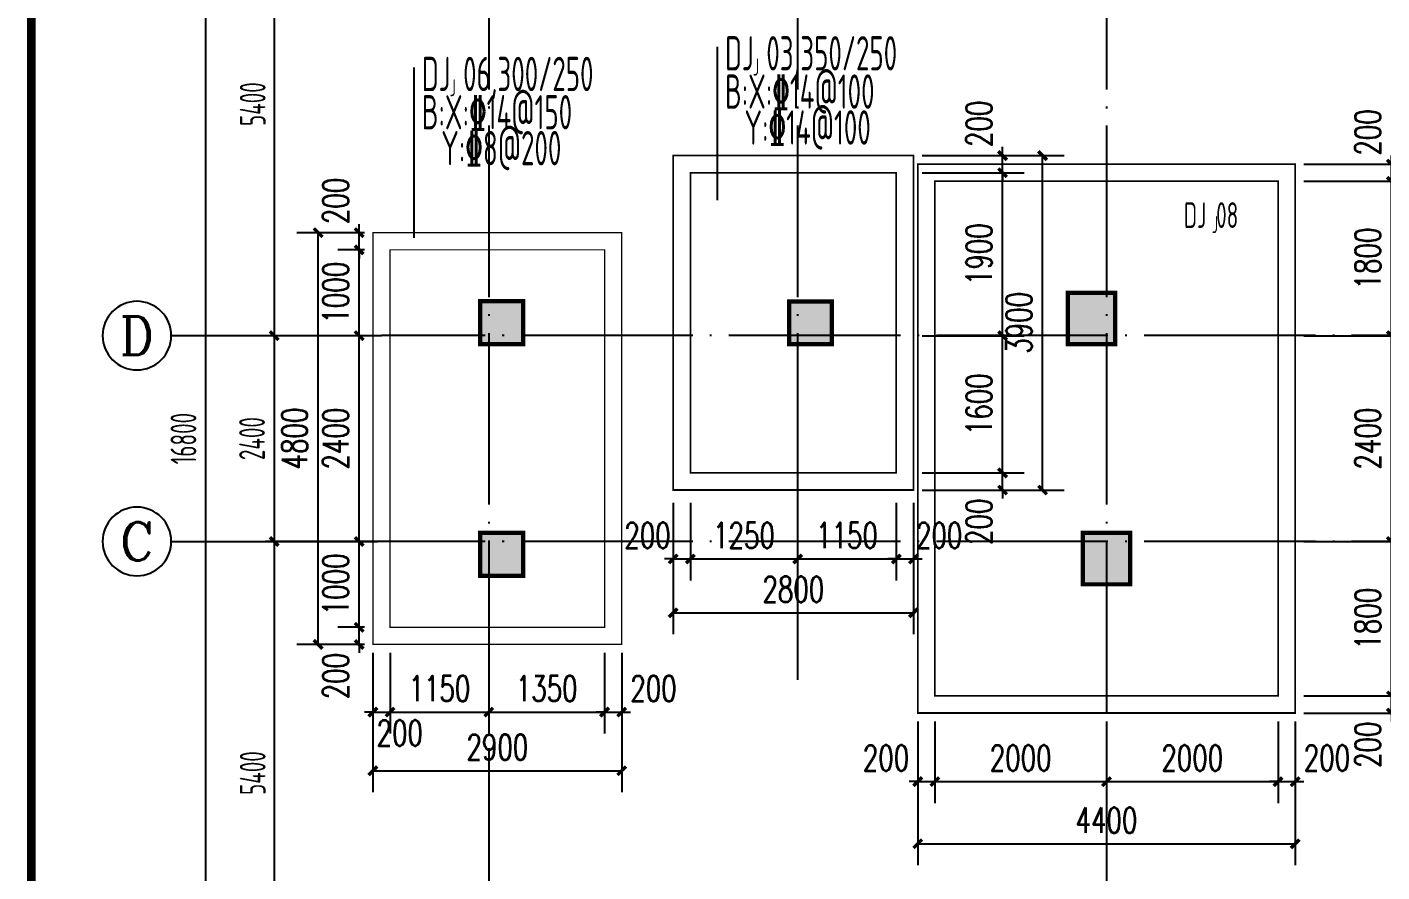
# Model space of a CAD drawing. Extents: x 127019 to 780419, y 327305 to 369305.
# Drawn here: x 187369 to 203162, y 345308 to 355159 of the extents above; entities that cross this region are included whole.
import ezdxf
from ezdxf.enums import TextEntityAlignment as Align

# ---------------------------------------------------------------- set-up
doc = ezdxf.new("R2010")
doc.units = 0
doc.header["$LTSCALE"] = 1000
doc.header["$MEASUREMENT"] = 0
doc.linetypes.add('CONTINOUS', pattern=[0])
doc.linetypes.add('DOTE', pattern=[2.42, 2, -0.2, 0.02, -0.2])
doc.layers.get('0').update_dxf_attribs({"linetype": 'CONTINUOUS'})
doc.layers.get('Defpoints').update_dxf_attribs({"linetype": 'CONTINUOUS'})
for name, color, linetype in [('1503', 7, 'CONTINUOUS'), ('2106', 2, 'CONTINUOUS'), ('AXIS_TEXT', 7, 'CONTINUOUS'), ('COLU', 7, 'CONTINUOUS'), ('COLUMN', 7, 'CONTINUOUS'), ('DIM', 3, 'CONTINUOUS'), ('DOTE', 8, 'DOTE'), ('PUB_DIM', 3, 'CONTINUOUS'), ('PUB_TITLE', 4, 'CONTINUOUS'), ('柱涂实', 54, 'CONTINUOUS'), ('独基标注', 7, 'CONTINUOUS')]:
    doc.layers.add(name, color=color, linetype=linetype)
doc.styles.add('_TCH_DIM_T3', font='SIMPLEX', dxfattribs={"width": 0.705882, "bigfont": 'GBCBIG'})
doc.styles.add('COMPLEX', font='COMPLEX.shx')
doc.styles.get("Standard").update_dxf_attribs({"font": 'gbxwxt.shx', "bigfont": 'gbhzfs.shx'})
doc.styles.add('TSSD_Dimension', font='gbxwxt.shx', dxfattribs={"width": 0.7, "bigfont": 'gbhzfs.shx'})
doc.styles.add('TSSD_Rein', font='tssdeng.shx', dxfattribs={"width": 0.6, "bigfont": 'gbhzfs.shx'})
doc.dimstyles.new('_TCH_ARCH&&100', dxfattribs={"dimtxt": 297.5, "dimasz": 100, "dimexe": 250, "dimexo": 300, "dimgap": 126.25, "dimtad": 1, "dimdec": 0, "dimzin": 0, "dimdsep": 46, "dimtxsty": '_TCH_DIM_T3', "dimblk": 'ARCHTICK', "dimcen": 0.09, "dimclrt": 7, "dimazin": 2, "dimtfac": 1, "dimtdec": 0, "dimtix": 1, "dimtmove": 2, "dimatfit": 3, "dimfxl": 0, "dimtolj": 1, "dimtzin": 0, "dimarcsym": 0})
doc.dimstyles.new('TSSD_100_100', dxfattribs={"dimtxt": 300, "dimasz": 100, "dimexe": 100, "dimexo": 250, "dimgap": 100, "dimtad": 1, "dimdec": 0, "dimzin": 0, "dimdsep": 46, "dimtxsty": 'TSSD_Dimension', "dimblk": 'ARCHTICK', "dimcen": 0, "dimdle": 100, "dimclrt": 7, "dimadec": 0, "dimazin": 0, "dimtfac": 1, "dimtdec": 0, "dimtix": 1, "dimtmove": 2, "dimatfit": 3, "dimfxl": 0, "dimtolj": 1, "dimtzin": 0, "dimarcsym": 0})

# ---------------------------------------------------------------- blocks, each defined once
blk = doc.blocks.new('_axiso')
blk.add_circle((0, 0), 0.5)
at = {"layer": 'AXIS_TEXT', "style": 'COMPLEX', "width": 1.041667}
blk.add_attdef('A', text='', height=0.56, dxfattribs=at).set_placement((-0.25, -0.28), (0.25, -0.28), align=Align.FIT)
blk = doc.blocks.new('_ArchTick')
at = {"color": 0, "linetype": 'ByBlock', "const_width": 0.4}
blk.add_lwpolyline([(-0.5, -0.5), (0.5, 0.5)], dxfattribs=at)
blk = doc.blocks.new('*D75')
at = {"layer": 'Defpoints', "color": 0, "linetype": 'CONTINOUS', "transparency": 16777216}
for p in [(191755, 351561), (190249, 349161), (191755, 349161)]:
    blk.add_point(p, dxfattribs=at)
at = {"layer": 'PUB_DIM', "color": 0, "linetype": 'CONTINOUS', "lineweight": -2, "transparency": 16777216}
for p, q in [((191505, 351561), (190149, 351561)), ((190249, 351661), (190249, 349061)), ((191505, 349161), (190149, 349161))]:
    blk.add_line(p, q, dxfattribs=at)
at = {"layer": 'PUB_DIM', "color": 0, "linetype": 'CONTINOUS', "lineweight": -2, "transparency": 16777216, "xscale": 100, "yscale": 100, "zscale": 100}
for p, rotation in [((190249, 351561), 90), ((190249, 349161), 270)]:
    blk.add_blockref('_ArchTick', p, dxfattribs=dict(at, rotation=rotation))
at = {"layer": 'PUB_DIM', "color": 7, "linetype": 'CONTINOUS', "transparency": 16777216, "insert": (189991, 350361), "char_height": 300, "attachment_point": 5, "rotation": 90, "style": 'TSSD_Dimension'}
blk.add_mtext('\\A1;2400', dxfattribs=at)
blk = doc.blocks.new('*D74')
at = {"layer": 'Defpoints', "color": 0, "linetype": 'CONTINOUS', "transparency": 16777216}
for p in [(191755, 349161), (190249, 343761), (191755, 343761)]:
    blk.add_point(p, dxfattribs=at)
at = {"layer": 'PUB_DIM', "color": 0, "linetype": 'CONTINOUS', "lineweight": -2, "transparency": 16777216}
for p, q in [((190249, 349261), (190249, 343661)), ((191505, 349161), (190149, 349161)), ((191505, 343761), (190149, 343761))]:
    blk.add_line(p, q, dxfattribs=at)
at = {"layer": 'PUB_DIM', "color": 0, "linetype": 'CONTINOUS', "lineweight": -2, "transparency": 16777216, "xscale": 100, "yscale": 100, "zscale": 100}
for p, rotation in [((190249, 349161), 90), ((190249, 343761), 270)]:
    blk.add_blockref('_ArchTick', p, dxfattribs=dict(at, rotation=rotation))
at = {"layer": 'PUB_DIM', "color": 7, "linetype": 'CONTINOUS', "transparency": 16777216, "insert": (189999, 346461), "char_height": 300, "attachment_point": 5, "rotation": 90, "style": 'TSSD_Dimension'}
blk.add_mtext('\\A1;5400', dxfattribs=at)
blk = doc.blocks.new('*D71')
at = {"layer": 'Defpoints', "color": 0, "linetype": 'CONTINOUS', "transparency": 16777216}
for p in [(191755, 356961), (190249, 351561), (191755, 351561)]:
    blk.add_point(p, dxfattribs=at)
at = {"layer": 'PUB_DIM', "color": 0, "linetype": 'CONTINOUS', "lineweight": -2, "transparency": 16777216}
for p, q in [((191505, 356961), (190149, 356961)), ((190249, 357061), (190249, 351461)), ((191505, 351561), (190149, 351561))]:
    blk.add_line(p, q, dxfattribs=at)
at = {"layer": 'PUB_DIM', "color": 0, "linetype": 'CONTINOUS', "lineweight": -2, "transparency": 16777216, "xscale": 100, "yscale": 100, "zscale": 100}
for p, rotation in [((190249, 356961), 90), ((190249, 351561), 270)]:
    blk.add_blockref('_ArchTick', p, dxfattribs=dict(at, rotation=rotation))
at = {"layer": 'PUB_DIM', "color": 7, "linetype": 'CONTINOUS', "transparency": 16777216, "insert": (189999, 354261), "char_height": 300, "attachment_point": 5, "rotation": 90, "style": 'TSSD_Dimension'}
blk.add_mtext('\\A1;5400', dxfattribs=at)
blk = doc.blocks.new('*D70')
at = {"layer": 'Defpoints', "color": 0, "linetype": 'CONTINOUS', "transparency": 16777216}
for p in [(191755, 358761), (189449, 341961), (191755, 341961)]:
    blk.add_point(p, dxfattribs=at)
at = {"layer": 'PUB_DIM', "color": 0, "linetype": 'CONTINOUS', "lineweight": -2, "transparency": 16777216}
for p, q in [((189449, 358861), (189449, 341861)), ((191505, 358761), (189349, 358761)), ((191505, 341961), (189349, 341961))]:
    blk.add_line(p, q, dxfattribs=at)
at = {"layer": 'PUB_DIM', "color": 0, "linetype": 'CONTINOUS', "lineweight": -2, "transparency": 16777216, "xscale": 100, "yscale": 100, "zscale": 100}
for p, rotation in [((189449, 358761), 90), ((189449, 341961), 270)]:
    blk.add_blockref('_ArchTick', p, dxfattribs=dict(at, rotation=rotation))
at = {"layer": 'PUB_DIM', "color": 7, "linetype": 'CONTINOUS', "transparency": 16777216, "insert": (189192, 350361), "char_height": 300, "attachment_point": 5, "rotation": 90, "style": 'TSSD_Dimension'}
blk.add_mtext('\\A1;16800', dxfattribs=at)
blk = doc.blocks.new('A$C5E704440')
at = {"layer": '2106', "color": 8}
for points in [[(7300, -6700), (6750, -6700), (7300, -7300), (6750, -7300)], [(400, -6800), (-100, -6800), (400, -7300), (-100, -7300)], [(4000, -6800), (3500, -6800), (4000, -7300), (3500, -7300)], [(400, -9500), (-100, -9500), (400, -10000), (-100, -10000)], [(7475, -9500), (6925, -9500), (7475, -10100), (6925, -10100)]]:
    blk.add_solid(points, dxfattribs=at)
at = {"layer": 'COLUMN'}
for points in [[(6750, -6700), (7300, -6700), (7300, -7300), (6750, -7300)], [(-100, -6800), (400, -6800), (400, -7300), (-100, -7300)], [(4000, -6800), (3500, -6800), (3500, -7300), (4000, -7300)], [(3500, -6800), (4000, -6800), (4000, -7300), (3500, -7300)], [(400, -10000), (-100, -10000), (-100, -9500), (400, -9500)], [(6925, -10100), (7475, -10100), (7475, -9500), (6925, -9500)]]:
    blk.add_lwpolyline(points, close=True, dxfattribs=at)
blk = doc.blocks.new('*D558')
at = {"layer": 'Defpoints', "color": 0, "transparency": 16777216}
for p in [(201951, 353561), (203272, 353561), (201951, 353361)]:
    blk.add_point(p, dxfattribs=at)
at = {"layer": 'DIM', "color": 0, "lineweight": -2, "transparency": 16777216}
for p, q in [((203272, 353561), (203272, 353661)), ((202251, 353561), (203522, 353561)), ((203272, 353361), (203272, 353561)), ((202251, 353361), (203522, 353361)), ((203272, 353361), (203272, 353261))]:
    blk.add_line(p, q, dxfattribs=at)
at = {"layer": 'DIM', "color": 0, "lineweight": -2, "transparency": 16777216, "xscale": 100, "yscale": 100, "zscale": 100}
for p, rotation in [((203272, 353561), 270), ((203272, 353361), 90)]:
    blk.add_blockref('_ArchTick', p, dxfattribs=dict(at, rotation=rotation))
at = {"layer": 'DIM', "color": 7, "transparency": 16777216, "insert": (202997, 353931), "char_height": 297.5, "attachment_point": 5, "rotation": 90, "style": '_TCH_DIM_T3'}
blk.add_mtext('\\A1;200', dxfattribs=at)
blk = doc.blocks.new('*D559')
at = {"layer": 'Defpoints', "color": 0, "transparency": 16777216}
for p in [(201951, 353361), (203272, 353361), (201951, 351561)]:
    blk.add_point(p, dxfattribs=at)
at = {"layer": 'DIM', "color": 0, "lineweight": -2, "transparency": 16777216}
for p, q in [((202251, 353361), (203522, 353361)), ((203272, 351561), (203272, 353361)), ((202251, 351561), (203522, 351561))]:
    blk.add_line(p, q, dxfattribs=at)
at = {"layer": 'DIM', "color": 0, "lineweight": -2, "transparency": 16777216, "xscale": 100, "yscale": 100, "zscale": 100}
for p, rotation in [((203272, 353361), 90), ((203272, 351561), 270)]:
    blk.add_blockref('_ArchTick', p, dxfattribs=dict(at, rotation=rotation))
at = {"layer": 'DIM', "color": 7, "transparency": 16777216, "insert": (202997, 352461), "char_height": 297.5, "attachment_point": 5, "rotation": 90, "style": '_TCH_DIM_T3'}
blk.add_mtext('\\A1;1800', dxfattribs=at)
blk = doc.blocks.new('*D560')
at = {"layer": 'Defpoints', "color": 0, "transparency": 16777216}
for p in [(201951, 351561), (203272, 351561), (201951, 349161)]:
    blk.add_point(p, dxfattribs=at)
at = {"layer": 'DIM', "color": 0, "lineweight": -2, "transparency": 16777216}
for p, q in [((202251, 351561), (203522, 351561)), ((203272, 349161), (203272, 351561)), ((202251, 349161), (203522, 349161))]:
    blk.add_line(p, q, dxfattribs=at)
at = {"layer": 'DIM', "color": 0, "lineweight": -2, "transparency": 16777216, "xscale": 100, "yscale": 100, "zscale": 100}
for p, rotation in [((203272, 351561), 90), ((203272, 349161), 270)]:
    blk.add_blockref('_ArchTick', p, dxfattribs=dict(at, rotation=rotation))
at = {"layer": 'DIM', "color": 7, "transparency": 16777216, "insert": (202997, 350361), "char_height": 297.5, "attachment_point": 5, "rotation": 90, "style": '_TCH_DIM_T3'}
blk.add_mtext('\\A1;2400', dxfattribs=at)
blk = doc.blocks.new('*D561')
at = {"layer": 'Defpoints', "color": 0, "transparency": 16777216}
for p in [(201951, 349161), (203272, 349161), (201951, 347361)]:
    blk.add_point(p, dxfattribs=at)
at = {"layer": 'DIM', "color": 0, "lineweight": -2, "transparency": 16777216}
for p, q in [((202251, 349161), (203522, 349161)), ((203272, 347361), (203272, 349161)), ((202251, 347361), (203522, 347361))]:
    blk.add_line(p, q, dxfattribs=at)
at = {"layer": 'DIM', "color": 0, "lineweight": -2, "transparency": 16777216, "xscale": 100, "yscale": 100, "zscale": 100}
for p, rotation in [((203272, 349161), 90), ((203272, 347361), 270)]:
    blk.add_blockref('_ArchTick', p, dxfattribs=dict(at, rotation=rotation))
at = {"layer": 'DIM', "color": 7, "transparency": 16777216, "insert": (202997, 348261), "char_height": 297.5, "attachment_point": 5, "rotation": 90, "style": '_TCH_DIM_T3'}
blk.add_mtext('\\A1;1800', dxfattribs=at)
blk = doc.blocks.new('*D562')
at = {"layer": 'Defpoints', "color": 0, "transparency": 16777216}
for p in [(201951, 347361), (203272, 347361), (201951, 347161)]:
    blk.add_point(p, dxfattribs=at)
at = {"layer": 'DIM', "color": 0, "lineweight": -2, "transparency": 16777216}
for p, q in [((203272, 347361), (203272, 347461)), ((202251, 347361), (203522, 347361)), ((203272, 347161), (203272, 347361)), ((202251, 347161), (203522, 347161)), ((203272, 347161), (203272, 347061))]:
    blk.add_line(p, q, dxfattribs=at)
at = {"layer": 'DIM', "color": 0, "lineweight": -2, "transparency": 16777216, "xscale": 100, "yscale": 100, "zscale": 100}
for p, rotation in [((203272, 347361), 270), ((203272, 347161), 90)]:
    blk.add_blockref('_ArchTick', p, dxfattribs=dict(at, rotation=rotation))
at = {"layer": 'DIM', "color": 7, "transparency": 16777216, "insert": (202997, 346791), "char_height": 297.5, "attachment_point": 5, "rotation": 90, "style": '_TCH_DIM_T3'}
blk.add_mtext('\\A1;200', dxfattribs=at)
blk = doc.blocks.new('*D563')
at = {"layer": 'Defpoints', "color": 0, "transparency": 16777216}
for p in [(202151, 353561), (203816, 353561), (202151, 347161)]:
    blk.add_point(p, dxfattribs=at)
at = {"layer": 'DIM', "color": 0, "lineweight": -2, "transparency": 16777216}
for p, q in [((202451, 353561), (204066, 353561)), ((203816, 347161), (203816, 353561)), ((202451, 347161), (204066, 347161))]:
    blk.add_line(p, q, dxfattribs=at)
at = {"layer": 'DIM', "color": 0, "lineweight": -2, "transparency": 16777216, "xscale": 100, "yscale": 100, "zscale": 100}
for p, rotation in [((203816, 353561), 90), ((203816, 347161), 270)]:
    blk.add_blockref('_ArchTick', p, dxfattribs=dict(at, rotation=rotation))
at = {"layer": 'DIM', "color": 7, "transparency": 16777216, "insert": (203541, 350361), "char_height": 297.5, "attachment_point": 5, "rotation": 90, "style": '_TCH_DIM_T3'}
blk.add_mtext('\\A1;6400', dxfattribs=at)
blk = doc.blocks.new('*D564')
at = {"layer": 'Defpoints', "color": 0, "transparency": 16777216}
for p in [(197751, 347361), (197951, 347361), (197951, 346361)]:
    blk.add_point(p, dxfattribs=at)
at = {"layer": 'DIM', "color": 0, "lineweight": -2, "transparency": 16777216}
for p, q in [((197751, 347061), (197751, 346111)), ((197951, 347061), (197951, 346111)), ((197751, 346361), (197651, 346361)), ((197751, 346361), (197951, 346361)), ((197951, 346361), (198051, 346361))]:
    blk.add_line(p, q, dxfattribs=at)
at = {"layer": 'DIM', "color": 0, "lineweight": -2, "transparency": 16777216, "xscale": 100, "yscale": 100, "zscale": 100}
blk.add_blockref('_ArchTick', (197751, 346361), dxfattribs=at)
at = {"layer": 'DIM', "color": 0, "lineweight": -2, "transparency": 16777216, "xscale": 100, "yscale": 100, "zscale": 100, "rotation": 180}
blk.add_blockref('_ArchTick', (197951, 346361), dxfattribs=at)
at = {"layer": 'DIM', "color": 7, "transparency": 16777216, "insert": (197381, 346636), "char_height": 297.5, "attachment_point": 5, "style": '_TCH_DIM_T3'}
blk.add_mtext('\\A1;200', dxfattribs=at)
blk = doc.blocks.new('*D565')
at = {"layer": 'Defpoints', "color": 0, "transparency": 16777216}
for p in [(197951, 347361), (199951, 347361), (199951, 346361)]:
    blk.add_point(p, dxfattribs=at)
at = {"layer": 'DIM', "color": 0, "lineweight": -2, "transparency": 16777216}
for p, q in [((197951, 347061), (197951, 346111)), ((199951, 347061), (199951, 346111)), ((197951, 346361), (199951, 346361))]:
    blk.add_line(p, q, dxfattribs=at)
at = {"layer": 'DIM', "color": 0, "lineweight": -2, "transparency": 16777216, "xscale": 100, "yscale": 100, "zscale": 100, "rotation": 180}
blk.add_blockref('_ArchTick', (197951, 346361), dxfattribs=at)
at = {"layer": 'DIM', "color": 0, "lineweight": -2, "transparency": 16777216, "xscale": 100, "yscale": 100, "zscale": 100}
blk.add_blockref('_ArchTick', (199951, 346361), dxfattribs=at)
at = {"layer": 'DIM', "color": 7, "transparency": 16777216, "insert": (198951, 346636), "char_height": 297.5, "attachment_point": 5, "style": '_TCH_DIM_T3'}
blk.add_mtext('\\A1;2000', dxfattribs=at)
blk = doc.blocks.new('*D566')
at = {"layer": 'Defpoints', "color": 0, "transparency": 16777216}
for p in [(199951, 347361), (201951, 347361), (201951, 346361)]:
    blk.add_point(p, dxfattribs=at)
at = {"layer": 'DIM', "color": 0, "lineweight": -2, "transparency": 16777216}
for p, q in [((199951, 347061), (199951, 346111)), ((201951, 347061), (201951, 346111)), ((199951, 346361), (201951, 346361))]:
    blk.add_line(p, q, dxfattribs=at)
at = {"layer": 'DIM', "color": 0, "lineweight": -2, "transparency": 16777216, "xscale": 100, "yscale": 100, "zscale": 100, "rotation": 180}
blk.add_blockref('_ArchTick', (199951, 346361), dxfattribs=at)
at = {"layer": 'DIM', "color": 0, "lineweight": -2, "transparency": 16777216, "xscale": 100, "yscale": 100, "zscale": 100}
blk.add_blockref('_ArchTick', (201951, 346361), dxfattribs=at)
at = {"layer": 'DIM', "color": 7, "transparency": 16777216, "insert": (200951, 346636), "char_height": 297.5, "attachment_point": 5, "style": '_TCH_DIM_T3'}
blk.add_mtext('\\A1;2000', dxfattribs=at)
blk = doc.blocks.new('*D567')
at = {"layer": 'Defpoints', "color": 0, "transparency": 16777216}
for p in [(201951, 347361), (202151, 347361), (202151, 346361)]:
    blk.add_point(p, dxfattribs=at)
at = {"layer": 'DIM', "color": 0, "lineweight": -2, "transparency": 16777216}
for p, q in [((201951, 347061), (201951, 346111)), ((202151, 347061), (202151, 346111)), ((201951, 346361), (201851, 346361)), ((201951, 346361), (202151, 346361)), ((202151, 346361), (202251, 346361))]:
    blk.add_line(p, q, dxfattribs=at)
at = {"layer": 'DIM', "color": 0, "lineweight": -2, "transparency": 16777216, "xscale": 100, "yscale": 100, "zscale": 100}
blk.add_blockref('_ArchTick', (201951, 346361), dxfattribs=at)
at = {"layer": 'DIM', "color": 0, "lineweight": -2, "transparency": 16777216, "xscale": 100, "yscale": 100, "zscale": 100, "rotation": 180}
blk.add_blockref('_ArchTick', (202151, 346361), dxfattribs=at)
at = {"layer": 'DIM', "color": 7, "transparency": 16777216, "insert": (202521, 346636), "char_height": 297.5, "attachment_point": 5, "style": '_TCH_DIM_T3'}
blk.add_mtext('\\A1;200', dxfattribs=at)
blk = doc.blocks.new('*D568')
at = {"layer": 'Defpoints', "color": 0, "transparency": 16777216}
for p in [(197751, 347161), (202151, 347161), (202151, 345636)]:
    blk.add_point(p, dxfattribs=at)
at = {"layer": 'DIM', "color": 0, "lineweight": -2, "transparency": 16777216}
for p, q in [((197751, 346861), (197751, 345386)), ((202151, 346861), (202151, 345386)), ((197751, 345636), (202151, 345636))]:
    blk.add_line(p, q, dxfattribs=at)
at = {"layer": 'DIM', "color": 0, "lineweight": -2, "transparency": 16777216, "xscale": 100, "yscale": 100, "zscale": 100, "rotation": 180}
blk.add_blockref('_ArchTick', (197751, 345636), dxfattribs=at)
at = {"layer": 'DIM', "color": 0, "lineweight": -2, "transparency": 16777216, "xscale": 100, "yscale": 100, "zscale": 100}
blk.add_blockref('_ArchTick', (202151, 345636), dxfattribs=at)
at = {"layer": 'DIM', "color": 7, "transparency": 16777216, "insert": (199951, 345911), "char_height": 297.5, "attachment_point": 5, "style": '_TCH_DIM_T3'}
blk.add_mtext('\\A1;4400', dxfattribs=at)
blk = doc.blocks.new('*D785')
at = {"layer": 'Defpoints', "color": 0, "transparency": 16777216}
for p in [(197501, 353661), (198740, 353661), (197501, 353461)]:
    blk.add_point(p, dxfattribs=at)
at = {"layer": 'DIM', "color": 0, "lineweight": -2, "transparency": 16777216}
for p, q in [((198740, 353661), (198740, 353761)), ((197801, 353661), (198990, 353661)), ((198740, 353461), (198740, 353661)), ((197801, 353461), (198990, 353461)), ((198740, 353461), (198740, 353361))]:
    blk.add_line(p, q, dxfattribs=at)
at = {"layer": 'DIM', "color": 0, "lineweight": -2, "transparency": 16777216, "xscale": 100, "yscale": 100, "zscale": 100}
for p, rotation in [((198740, 353661), 270), ((198740, 353461), 90)]:
    blk.add_blockref('_ArchTick', p, dxfattribs=dict(at, rotation=rotation))
at = {"layer": 'DIM', "color": 7, "transparency": 16777216, "insert": (198465, 354031), "char_height": 297.5, "attachment_point": 5, "rotation": 90, "style": '_TCH_DIM_T3'}
blk.add_mtext('\\A1;200', dxfattribs=at)
blk = doc.blocks.new('*D786')
at = {"layer": 'Defpoints', "color": 0, "transparency": 16777216}
for p in [(197501, 353461), (198740, 353461), (197501, 351561)]:
    blk.add_point(p, dxfattribs=at)
at = {"layer": 'DIM', "color": 0, "lineweight": -2, "transparency": 16777216}
for p, q in [((197801, 353461), (198990, 353461)), ((198740, 351561), (198740, 353461)), ((197801, 351561), (198990, 351561))]:
    blk.add_line(p, q, dxfattribs=at)
at = {"layer": 'DIM', "color": 0, "lineweight": -2, "transparency": 16777216, "xscale": 100, "yscale": 100, "zscale": 100}
for p, rotation in [((198740, 353461), 90), ((198740, 351561), 270)]:
    blk.add_blockref('_ArchTick', p, dxfattribs=dict(at, rotation=rotation))
at = {"layer": 'DIM', "color": 7, "transparency": 16777216, "insert": (198465, 352511), "char_height": 297.5, "attachment_point": 5, "rotation": 90, "style": '_TCH_DIM_T3'}
blk.add_mtext('\\A1;1900', dxfattribs=at)
blk = doc.blocks.new('*D787')
at = {"layer": 'Defpoints', "color": 0, "transparency": 16777216}
for p in [(197501, 351561), (198740, 351561), (197501, 349961)]:
    blk.add_point(p, dxfattribs=at)
at = {"layer": 'DIM', "color": 0, "lineweight": -2, "transparency": 16777216}
for p, q in [((197801, 351561), (198990, 351561)), ((198740, 349961), (198740, 351561)), ((197801, 349961), (198990, 349961))]:
    blk.add_line(p, q, dxfattribs=at)
at = {"layer": 'DIM', "color": 0, "lineweight": -2, "transparency": 16777216, "xscale": 100, "yscale": 100, "zscale": 100}
for p, rotation in [((198740, 351561), 90), ((198740, 349961), 270)]:
    blk.add_blockref('_ArchTick', p, dxfattribs=dict(at, rotation=rotation))
at = {"layer": 'DIM', "color": 7, "transparency": 16777216, "insert": (198465, 350761), "char_height": 297.5, "attachment_point": 5, "rotation": 90, "style": '_TCH_DIM_T3'}
blk.add_mtext('\\A1;1600', dxfattribs=at)
blk = doc.blocks.new('*D788')
at = {"layer": 'Defpoints', "color": 0, "transparency": 16777216}
for p in [(197501, 349961), (198740, 349961), (197501, 349761)]:
    blk.add_point(p, dxfattribs=at)
at = {"layer": 'DIM', "color": 0, "lineweight": -2, "transparency": 16777216}
for p, q in [((197801, 349961), (198990, 349961)), ((198740, 349961), (198740, 350061)), ((198740, 349761), (198740, 349961)), ((197801, 349761), (198990, 349761)), ((198740, 349761), (198740, 349661))]:
    blk.add_line(p, q, dxfattribs=at)
at = {"layer": 'DIM', "color": 0, "lineweight": -2, "transparency": 16777216, "xscale": 100, "yscale": 100, "zscale": 100}
for p, rotation in [((198740, 349961), 270), ((198740, 349761), 90)]:
    blk.add_blockref('_ArchTick', p, dxfattribs=dict(at, rotation=rotation))
at = {"layer": 'DIM', "color": 7, "transparency": 16777216, "insert": (198465, 349391), "char_height": 297.5, "attachment_point": 5, "rotation": 90, "style": '_TCH_DIM_T3'}
blk.add_mtext('\\A1;200', dxfattribs=at)
blk = doc.blocks.new('*D789')
at = {"layer": 'Defpoints', "color": 0, "transparency": 16777216}
for p in [(194901, 349911), (195101, 349911), (195101, 348957)]:
    blk.add_point(p, dxfattribs=at)
at = {"layer": 'DIM', "color": 0, "lineweight": -2, "transparency": 16777216}
for p, q in [((194901, 349611), (194901, 348707)), ((195101, 349611), (195101, 348707)), ((194901, 348957), (194801, 348957)), ((194901, 348957), (195101, 348957)), ((195101, 348957), (195201, 348957))]:
    blk.add_line(p, q, dxfattribs=at)
at = {"layer": 'DIM', "color": 0, "lineweight": -2, "transparency": 16777216, "xscale": 100, "yscale": 100, "zscale": 100}
blk.add_blockref('_ArchTick', (194901, 348957), dxfattribs=at)
at = {"layer": 'DIM', "color": 0, "lineweight": -2, "transparency": 16777216, "xscale": 100, "yscale": 100, "zscale": 100, "rotation": 180}
blk.add_blockref('_ArchTick', (195101, 348957), dxfattribs=at)
at = {"layer": 'DIM', "color": 7, "transparency": 16777216, "insert": (194601, 349232), "char_height": 297.5, "attachment_point": 5, "style": '_TCH_DIM_T3'}
blk.add_mtext('\\A1;200', dxfattribs=at)
blk = doc.blocks.new('*D790')
at = {"layer": 'Defpoints', "color": 0, "transparency": 16777216}
for p in [(195101, 349911), (196351, 349911), (196351, 348957)]:
    blk.add_point(p, dxfattribs=at)
at = {"layer": 'DIM', "color": 0, "lineweight": -2, "transparency": 16777216}
for p, q in [((195101, 349611), (195101, 348707)), ((196351, 349611), (196351, 348707)), ((195101, 348957), (196351, 348957))]:
    blk.add_line(p, q, dxfattribs=at)
at = {"layer": 'DIM', "color": 0, "lineweight": -2, "transparency": 16777216, "xscale": 100, "yscale": 100, "zscale": 100, "rotation": 180}
blk.add_blockref('_ArchTick', (195101, 348957), dxfattribs=at)
at = {"layer": 'DIM', "color": 0, "lineweight": -2, "transparency": 16777216, "xscale": 100, "yscale": 100, "zscale": 100}
blk.add_blockref('_ArchTick', (196351, 348957), dxfattribs=at)
at = {"layer": 'DIM', "color": 7, "transparency": 16777216, "insert": (195726, 349232), "char_height": 297.5, "attachment_point": 5, "style": '_TCH_DIM_T3'}
blk.add_mtext('\\A1;1250', dxfattribs=at)
blk = doc.blocks.new('*D791')
at = {"layer": 'Defpoints', "color": 0, "transparency": 16777216}
for p in [(196351, 349911), (197501, 349911), (197501, 348957)]:
    blk.add_point(p, dxfattribs=at)
at = {"layer": 'DIM', "color": 0, "lineweight": -2, "transparency": 16777216}
for p, q in [((196351, 349611), (196351, 348707)), ((197501, 349611), (197501, 348707)), ((196351, 348957), (197501, 348957))]:
    blk.add_line(p, q, dxfattribs=at)
at = {"layer": 'DIM', "color": 0, "lineweight": -2, "transparency": 16777216, "xscale": 100, "yscale": 100, "zscale": 100, "rotation": 180}
blk.add_blockref('_ArchTick', (196351, 348957), dxfattribs=at)
at = {"layer": 'DIM', "color": 0, "lineweight": -2, "transparency": 16777216, "xscale": 100, "yscale": 100, "zscale": 100}
blk.add_blockref('_ArchTick', (197501, 348957), dxfattribs=at)
at = {"layer": 'DIM', "color": 7, "transparency": 16777216, "insert": (196926, 349232), "char_height": 297.5, "attachment_point": 5, "style": '_TCH_DIM_T3'}
blk.add_mtext('\\A1;1150', dxfattribs=at)
blk = doc.blocks.new('*D792')
at = {"layer": 'Defpoints', "color": 0, "transparency": 16777216}
for p in [(197501, 349911), (197701, 349911), (197701, 348957)]:
    blk.add_point(p, dxfattribs=at)
at = {"layer": 'DIM', "color": 0, "lineweight": -2, "transparency": 16777216}
for p, q in [((197501, 349611), (197501, 348707)), ((197701, 349611), (197701, 348707)), ((197501, 348957), (197401, 348957)), ((197501, 348957), (197701, 348957)), ((197701, 348957), (197801, 348957))]:
    blk.add_line(p, q, dxfattribs=at)
at = {"layer": 'DIM', "color": 0, "lineweight": -2, "transparency": 16777216, "xscale": 100, "yscale": 100, "zscale": 100}
blk.add_blockref('_ArchTick', (197501, 348957), dxfattribs=at)
at = {"layer": 'DIM', "color": 0, "lineweight": -2, "transparency": 16777216, "xscale": 100, "yscale": 100, "zscale": 100, "rotation": 180}
blk.add_blockref('_ArchTick', (197701, 348957), dxfattribs=at)
at = {"layer": 'DIM', "color": 7, "transparency": 16777216, "insert": (198001, 349232), "char_height": 297.5, "attachment_point": 5, "style": '_TCH_DIM_T3'}
blk.add_mtext('\\A1;200', dxfattribs=at)
blk = doc.blocks.new('*D793')
at = {"layer": 'Defpoints', "color": 0, "transparency": 16777216}
for p in [(197651, 353661), (199206, 353661), (197651, 349761)]:
    blk.add_point(p, dxfattribs=at)
at = {"layer": 'DIM', "color": 0, "lineweight": -2, "transparency": 16777216}
for p, q in [((197951, 353661), (199456, 353661)), ((199206, 349761), (199206, 353661)), ((197951, 349761), (199456, 349761))]:
    blk.add_line(p, q, dxfattribs=at)
at = {"layer": 'DIM', "color": 0, "lineweight": -2, "transparency": 16777216, "xscale": 100, "yscale": 100, "zscale": 100}
for p, rotation in [((199206, 353661), 90), ((199206, 349761), 270)]:
    blk.add_blockref('_ArchTick', p, dxfattribs=dict(at, rotation=rotation))
at = {"layer": 'DIM', "color": 7, "transparency": 16777216, "insert": (198931, 351711), "char_height": 297.5, "attachment_point": 5, "rotation": 90, "style": '_TCH_DIM_T3'}
blk.add_mtext('\\A1;3900', dxfattribs=at)
blk = doc.blocks.new('*D794')
at = {"layer": 'Defpoints', "color": 0, "transparency": 16777216}
for p in [(194901, 349761), (197701, 349761), (197701, 348329)]:
    blk.add_point(p, dxfattribs=at)
at = {"layer": 'DIM', "color": 0, "lineweight": -2, "transparency": 16777216}
for p, q in [((194901, 349461), (194901, 348079)), ((197701, 349461), (197701, 348079)), ((194901, 348329), (197701, 348329))]:
    blk.add_line(p, q, dxfattribs=at)
at = {"layer": 'DIM', "color": 0, "lineweight": -2, "transparency": 16777216, "xscale": 100, "yscale": 100, "zscale": 100, "rotation": 180}
blk.add_blockref('_ArchTick', (194901, 348329), dxfattribs=at)
at = {"layer": 'DIM', "color": 0, "lineweight": -2, "transparency": 16777216, "xscale": 100, "yscale": 100, "zscale": 100}
blk.add_blockref('_ArchTick', (197701, 348329), dxfattribs=at)
at = {"layer": 'DIM', "color": 7, "transparency": 16777216, "insert": (196301, 348604), "char_height": 297.5, "attachment_point": 5, "style": '_TCH_DIM_T3'}
blk.add_mtext('\\A1;2800', dxfattribs=at)
blk = doc.blocks.new('*D795')
at = {"layer": 'Defpoints', "color": 0, "transparency": 16777216}
for p in [(191240, 352762), (191601, 352762), (191601, 352562)]:
    blk.add_point(p, dxfattribs=at)
at = {"layer": 'DIM', "color": 0, "lineweight": -2, "transparency": 16777216}
for p, q in [((191240, 352762), (191240, 352862)), ((191301, 352762), (190990, 352762)), ((191240, 352562), (191240, 352762)), ((191301, 352562), (190990, 352562)), ((191240, 352562), (191240, 352462))]:
    blk.add_line(p, q, dxfattribs=at)
at = {"layer": 'DIM', "color": 0, "lineweight": -2, "transparency": 16777216, "xscale": 100, "yscale": 100, "zscale": 100}
for p, rotation in [((191240, 352762), 270), ((191240, 352562), 90)]:
    blk.add_blockref('_ArchTick', p, dxfattribs=dict(at, rotation=rotation))
at = {"layer": 'DIM', "color": 7, "transparency": 16777216, "insert": (190965, 353132), "char_height": 297.5, "attachment_point": 5, "rotation": 90, "style": '_TCH_DIM_T3'}
blk.add_mtext('\\A1;200', dxfattribs=at)
blk = doc.blocks.new('*D796')
at = {"layer": 'Defpoints', "color": 0, "transparency": 16777216}
for p in [(191240, 352562), (191601, 352562), (191601, 351561)]:
    blk.add_point(p, dxfattribs=at)
at = {"layer": 'DIM', "color": 0, "lineweight": -2, "transparency": 16777216}
for p, q in [((191301, 352562), (190990, 352562)), ((191240, 351561), (191240, 352562)), ((191301, 351561), (190990, 351561))]:
    blk.add_line(p, q, dxfattribs=at)
at = {"layer": 'DIM', "color": 0, "lineweight": -2, "transparency": 16777216, "xscale": 100, "yscale": 100, "zscale": 100}
for p, rotation in [((191240, 352562), 90), ((191240, 351561), 270)]:
    blk.add_blockref('_ArchTick', p, dxfattribs=dict(at, rotation=rotation))
at = {"layer": 'DIM', "color": 7, "transparency": 16777216, "insert": (190965, 352062), "char_height": 297.5, "attachment_point": 5, "rotation": 90, "style": '_TCH_DIM_T3'}
blk.add_mtext('\\A1;1000', dxfattribs=at)
blk = doc.blocks.new('*D797')
at = {"layer": 'Defpoints', "color": 0, "transparency": 16777216}
for p in [(191240, 351561), (191601, 351561), (191601, 349161)]:
    blk.add_point(p, dxfattribs=at)
at = {"layer": 'DIM', "color": 0, "lineweight": -2, "transparency": 16777216}
for p, q in [((191301, 351561), (190990, 351561)), ((191240, 349161), (191240, 351561)), ((191301, 349161), (190990, 349161))]:
    blk.add_line(p, q, dxfattribs=at)
at = {"layer": 'DIM', "color": 0, "lineweight": -2, "transparency": 16777216, "xscale": 100, "yscale": 100, "zscale": 100}
for p, rotation in [((191240, 351561), 90), ((191240, 349161), 270)]:
    blk.add_blockref('_ArchTick', p, dxfattribs=dict(at, rotation=rotation))
at = {"layer": 'DIM', "color": 7, "transparency": 16777216, "insert": (190965, 350361), "char_height": 297.5, "attachment_point": 5, "rotation": 90, "style": '_TCH_DIM_T3'}
blk.add_mtext('\\A1;2400', dxfattribs=at)
blk = doc.blocks.new('*D798')
at = {"layer": 'Defpoints', "color": 0, "transparency": 16777216}
for p in [(191240, 349161), (191601, 349161), (191601, 348161)]:
    blk.add_point(p, dxfattribs=at)
at = {"layer": 'DIM', "color": 0, "lineweight": -2, "transparency": 16777216}
for p, q in [((191301, 349161), (190990, 349161)), ((191240, 348161), (191240, 349161)), ((191301, 348161), (190990, 348161))]:
    blk.add_line(p, q, dxfattribs=at)
at = {"layer": 'DIM', "color": 0, "lineweight": -2, "transparency": 16777216, "xscale": 100, "yscale": 100, "zscale": 100}
for p, rotation in [((191240, 349161), 90), ((191240, 348161), 270)]:
    blk.add_blockref('_ArchTick', p, dxfattribs=dict(at, rotation=rotation))
at = {"layer": 'DIM', "color": 7, "transparency": 16777216, "insert": (190965, 348661), "char_height": 297.5, "attachment_point": 5, "rotation": 90, "style": '_TCH_DIM_T3'}
blk.add_mtext('\\A1;1000', dxfattribs=at)
blk = doc.blocks.new('*D799')
at = {"layer": 'Defpoints', "color": 0, "transparency": 16777216}
for p in [(191240, 348161), (191601, 348161), (191601, 347961)]:
    blk.add_point(p, dxfattribs=at)
at = {"layer": 'DIM', "color": 0, "lineweight": -2, "transparency": 16777216}
for p, q in [((191240, 348161), (191240, 348261)), ((191301, 348161), (190990, 348161)), ((191240, 347961), (191240, 348161)), ((191301, 347961), (190990, 347961)), ((191240, 347961), (191240, 347861))]:
    blk.add_line(p, q, dxfattribs=at)
at = {"layer": 'DIM', "color": 0, "lineweight": -2, "transparency": 16777216, "xscale": 100, "yscale": 100, "zscale": 100}
for p, rotation in [((191240, 348161), 270), ((191240, 347961), 90)]:
    blk.add_blockref('_ArchTick', p, dxfattribs=dict(at, rotation=rotation))
at = {"layer": 'DIM', "color": 7, "transparency": 16777216, "insert": (190965, 347591), "char_height": 297.5, "attachment_point": 5, "rotation": 90, "style": '_TCH_DIM_T3'}
blk.add_mtext('\\A1;200', dxfattribs=at)
blk = doc.blocks.new('*D800')
at = {"layer": 'Defpoints', "color": 0, "transparency": 16777216}
for p in [(190762, 352762), (191401, 352762), (191401, 347961)]:
    blk.add_point(p, dxfattribs=at)
at = {"layer": 'DIM', "color": 0, "lineweight": -2, "transparency": 16777216}
for p, q in [((191101, 352762), (190512, 352762)), ((190762, 347961), (190762, 352762)), ((191101, 347961), (190512, 347961))]:
    blk.add_line(p, q, dxfattribs=at)
at = {"layer": 'DIM', "color": 0, "lineweight": -2, "transparency": 16777216, "xscale": 100, "yscale": 100, "zscale": 100}
for p, rotation in [((190762, 352762), 90), ((190762, 347961), 270)]:
    blk.add_blockref('_ArchTick', p, dxfattribs=dict(at, rotation=rotation))
at = {"layer": 'DIM', "color": 7, "transparency": 16777216, "insert": (190487, 350362), "char_height": 297.5, "attachment_point": 5, "rotation": 90, "style": '_TCH_DIM_T3'}
blk.add_mtext('\\A1;4800', dxfattribs=at)
blk = doc.blocks.new('*D801')
at = {"layer": 'Defpoints', "color": 0, "transparency": 16777216}
for p in [(191401, 348161), (191601, 348161), (191601, 347172)]:
    blk.add_point(p, dxfattribs=at)
at = {"layer": 'DIM', "color": 0, "lineweight": -2, "transparency": 16777216}
for p, q in [((191401, 347861), (191401, 346922)), ((191601, 347861), (191601, 346922)), ((191401, 347172), (191301, 347172)), ((191401, 347172), (191601, 347172)), ((191601, 347172), (191701, 347172))]:
    blk.add_line(p, q, dxfattribs=at)
at = {"layer": 'DIM', "color": 0, "lineweight": -2, "transparency": 16777216, "xscale": 100, "yscale": 100, "zscale": 100}
blk.add_blockref('_ArchTick', (191401, 347172), dxfattribs=at)
at = {"layer": 'DIM', "color": 0, "lineweight": -2, "transparency": 16777216, "xscale": 100, "yscale": 100, "zscale": 100, "rotation": 180}
blk.add_blockref('_ArchTick', (191601, 347172), dxfattribs=at)
at = {"layer": 'DIM', "color": 7, "transparency": 16777216, "insert": (191713, 346929), "char_height": 297.5, "attachment_point": 5, "style": '_TCH_DIM_T3'}
blk.add_mtext('\\A1;200', dxfattribs=at)
blk = doc.blocks.new('*D802')
at = {"layer": 'Defpoints', "color": 0, "transparency": 16777216}
for p in [(191601, 348161), (192751, 348161), (192751, 347172)]:
    blk.add_point(p, dxfattribs=at)
at = {"layer": 'DIM', "color": 0, "lineweight": -2, "transparency": 16777216}
for p, q in [((191601, 347861), (191601, 346922)), ((192751, 347861), (192751, 346922)), ((191601, 347172), (192751, 347172))]:
    blk.add_line(p, q, dxfattribs=at)
at = {"layer": 'DIM', "color": 0, "lineweight": -2, "transparency": 16777216, "xscale": 100, "yscale": 100, "zscale": 100, "rotation": 180}
blk.add_blockref('_ArchTick', (191601, 347172), dxfattribs=at)
at = {"layer": 'DIM', "color": 0, "lineweight": -2, "transparency": 16777216, "xscale": 100, "yscale": 100, "zscale": 100}
blk.add_blockref('_ArchTick', (192751, 347172), dxfattribs=at)
at = {"layer": 'DIM', "color": 7, "transparency": 16777216, "insert": (192176, 347447), "char_height": 297.5, "attachment_point": 5, "style": '_TCH_DIM_T3'}
blk.add_mtext('\\A1;1150', dxfattribs=at)
blk = doc.blocks.new('*D803')
at = {"layer": 'Defpoints', "color": 0, "transparency": 16777216}
for p in [(192751, 348161), (194101, 348161), (194101, 347172)]:
    blk.add_point(p, dxfattribs=at)
at = {"layer": 'DIM', "color": 0, "lineweight": -2, "transparency": 16777216}
for p, q in [((192751, 347861), (192751, 346922)), ((194101, 347861), (194101, 346922)), ((192751, 347172), (194101, 347172))]:
    blk.add_line(p, q, dxfattribs=at)
at = {"layer": 'DIM', "color": 0, "lineweight": -2, "transparency": 16777216, "xscale": 100, "yscale": 100, "zscale": 100, "rotation": 180}
blk.add_blockref('_ArchTick', (192751, 347172), dxfattribs=at)
at = {"layer": 'DIM', "color": 0, "lineweight": -2, "transparency": 16777216, "xscale": 100, "yscale": 100, "zscale": 100}
blk.add_blockref('_ArchTick', (194101, 347172), dxfattribs=at)
at = {"layer": 'DIM', "color": 7, "transparency": 16777216, "insert": (193426, 347447), "char_height": 297.5, "attachment_point": 5, "style": '_TCH_DIM_T3'}
blk.add_mtext('\\A1;1350', dxfattribs=at)
blk = doc.blocks.new('*D804')
at = {"layer": 'Defpoints', "color": 0, "transparency": 16777216}
for p in [(194101, 348161), (194301, 348161), (194301, 347172)]:
    blk.add_point(p, dxfattribs=at)
at = {"layer": 'DIM', "color": 0, "lineweight": -2, "transparency": 16777216}
for p, q in [((194101, 347861), (194101, 346922)), ((194301, 347861), (194301, 346922)), ((194101, 347172), (194001, 347172)), ((194101, 347172), (194301, 347172)), ((194301, 347172), (194401, 347172))]:
    blk.add_line(p, q, dxfattribs=at)
at = {"layer": 'DIM', "color": 0, "lineweight": -2, "transparency": 16777216, "xscale": 100, "yscale": 100, "zscale": 100}
blk.add_blockref('_ArchTick', (194101, 347172), dxfattribs=at)
at = {"layer": 'DIM', "color": 0, "lineweight": -2, "transparency": 16777216, "xscale": 100, "yscale": 100, "zscale": 100, "rotation": 180}
blk.add_blockref('_ArchTick', (194301, 347172), dxfattribs=at)
at = {"layer": 'DIM', "color": 7, "transparency": 16777216, "insert": (194671, 347447), "char_height": 297.5, "attachment_point": 5, "style": '_TCH_DIM_T3'}
blk.add_mtext('\\A1;200', dxfattribs=at)
blk = doc.blocks.new('*D805')
at = {"layer": 'Defpoints', "color": 0, "transparency": 16777216}
for p in [(191401, 347961), (194301, 347961), (194301, 346488)]:
    blk.add_point(p, dxfattribs=at)
at = {"layer": 'DIM', "color": 0, "lineweight": -2, "transparency": 16777216}
for p, q in [((191401, 347661), (191401, 346238)), ((194301, 347661), (194301, 346238)), ((191401, 346488), (194301, 346488))]:
    blk.add_line(p, q, dxfattribs=at)
at = {"layer": 'DIM', "color": 0, "lineweight": -2, "transparency": 16777216, "xscale": 100, "yscale": 100, "zscale": 100, "rotation": 180}
blk.add_blockref('_ArchTick', (191401, 346488), dxfattribs=at)
at = {"layer": 'DIM', "color": 0, "lineweight": -2, "transparency": 16777216, "xscale": 100, "yscale": 100, "zscale": 100}
blk.add_blockref('_ArchTick', (194301, 346488), dxfattribs=at)
at = {"layer": 'DIM', "color": 7, "transparency": 16777216, "insert": (192851, 346763), "char_height": 297.5, "attachment_point": 5, "style": '_TCH_DIM_T3'}
blk.add_mtext('\\A1;2900', dxfattribs=at)

msp = doc.modelspace()

# ---------------------------------------------------------------- linework, layer by layer
at = {"layer": 'COLU'}
for points, const_width in [([(197701.2, 349761.3), (197701.2, 353661.3), (194901.2, 353661.3), (194901.2, 349761.3)], 20), ([(197501.2, 349961.3), (197501.2, 353461.3), (195101.2, 353461.3), (195101.2, 349961.3)], 20), ([(202151.2, 347161.5), (202151.2, 353561.5), (197751.2, 353561.5), (197751.2, 347161.5)], 20), ([(201951.2, 347361.5), (201951.2, 353361.5), (197951.2, 353361.5), (197951.2, 347361.5)], 20), ([(194300.8, 347961.5), (194300.8, 352761.8), (191400.8, 352761.8), (191400.8, 347961.5)], 14.7), ([(194100.8, 348161.5), (194100.8, 352561.8), (191600.8, 352561.8), (191600.8, 348161.5)], 14.7), ([(199501.2, 352061.5), (200051.2, 352061.5), (200051.2, 351461.5), (199501.2, 351461.5)], 50), ([(192650.8, 351961.8), (193150.8, 351961.8), (193150.8, 351461.8), (192650.8, 351461.8)], 50), ([(196251.2, 351961), (196751.2, 351961), (196751.2, 351461), (196251.2, 351461)], 50), ([(196251.2, 351961), (196751.2, 351961), (196751.2, 351461), (196251.2, 351461)], 50), ([(192650.8, 349261.5), (193150.8, 349261.5), (193150.8, 348761.5), (192650.8, 348761.5)], 50), ([(192650.8, 349261.5), (193150.8, 349261.5), (193150.8, 348761.5), (192650.8, 348761.5)], 50), ([(199676.2, 349261.5), (200226.2, 349261.5), (200226.2, 348661.5), (199676.2, 348661.5)], 50)]:
    msp.add_lwpolyline(points, close=True, dxfattribs=dict(at, const_width=const_width))
at = {"layer": 'COLU', "const_width": 50}
msp.add_lwpolyline([(192650.8, 351461.8), (192650.8, 351961.8), (193150.8, 351961.8), (193150.8, 351461.8), (192900.8, 351461.8)], dxfattribs=at)
at = {"layer": 'DIM'}
for p, q in [((189049.3, 351561.5), (191454.9, 351561.5)), ((189049.3, 349161.5), (191454.9, 349161.5))]:
    msp.add_line(p, q, dxfattribs=at)
at = {"layer": 'DOTE'}
for p, q in [((192751.2, 361271.7), (192751.2, 339451.3)), ((196351.2, 361271.7), (196351.2, 347547.5)), ((199951.2, 361271.7), (199951.2, 339451.3)), ((241108.5, 351561.5), (191504.9, 351561.5)), ((241108.5, 349161.5), (191504.9, 349161.5))]:
    msp.add_line(p, q, dxfattribs=at)
at = {"layer": 'PUB_TITLE', "const_width": 100}
msp.add_lwpolyline([(187419.2, 328305.3), (244819.2, 328305.3), (244819.2, 368305.3), (187419.2, 368305.3)], close=True, dxfattribs=at)
at = {"layer": '独基标注'}
for p, q in [((195416, 353141.8), (195416, 354930.2)), ((191881.3, 352701), (191881.3, 354689.3))]:
    msp.add_line(p, q, dxfattribs=at)

# ---------------------------------------------------------------- block references
at = {"layer": 'DIM'}
ref = msp.add_blockref('_axiso', (188649.3, 351561.5), dxfattribs=dict(at, xscale=-800, yscale=800, zscale=800))
ref.add_attrib('A', 'D', dxfattribs={"layer": 'AXIS_TEXT', "height": 448, "style": 'COMPLEX', "width": 1.102941}).set_placement((188449.3, 351337.5), (188849.3, 351337.5), align=Align.FIT)
ref = msp.add_blockref('_axiso', (188649.3, 349161.5), dxfattribs=dict(at, xscale=-800, yscale=800, zscale=800))
ref.add_attrib('A', 'C', dxfattribs={"layer": 'AXIS_TEXT', "height": 448, "style": 'COMPLEX', "width": 1.25}).set_placement((188449.3, 348937.5), (188849.3, 348937.5), align=Align.FIT)
at = {"layer": '柱涂实', "color": 7, "linetype": 'CONTINOUS'}
msp.add_blockref('A$C5E704440', (192751.2, 358761.5), dxfattribs=at)

# ---------------------------------------------------------------- texts
at = {"layer": '1503', "style": 'TSSD_Rein', "width": 0.6}
for s, p in [('DJ 03,350/250', (195504.5, 354653.4)), ('DJ 06,300/250', (191969.8, 354412.5)), ('B:X:%%13214@100', (195504.5, 354207.3)), ('B:X:%%13214@150', (191969.8, 353966.4)), ('Y:%%13214@100', (195730.9, 353788.4)), ('Y:%%1328@200', (192196.2, 353547.5))]:
    msp.add_text(s, height=400, dxfattribs=at).set_placement(p)
at = {"layer": '1503', "width": 0.7}
for s, height, p in [('J', 200, (195830.1, 354593.2)), ('J', 200, (192295.4, 354352.4)), ('DJ 08', 300, (200853, 352816.7)), ('J', 200, (201178.7, 352756.5))]:
    msp.add_text(s, height=height, dxfattribs=at).set_placement(p)

# ---------------------------------------------------------------- dimensions: what is measured, and where the dimension line sits
at = {"layer": 'DIM'}
for base, p1, p2, angle, picture, middle in [((198740.3, 353661.3), (197501.2, 353461.3), (197501.2, 353661.3), 90, '*D785', (198465.3, 354031.3)), ((203271.5, 353561.5), (201951.2, 353361.5), (201951.2, 353561.5), 90, '*D558', (202996.5, 353931.5)), ((191240.2, 352761.8), (191600.8, 352561.8), (191600.8, 352761.8), 90, '*D795', (190965.2, 353131.8)), ((198740.3, 349961.3), (197501.2, 349761.3), (197501.2, 349961.3), 90, '*D788', (198465.3, 349391.3)), ((195101.2, 348957), (194901.2, 349911.3), (195101.2, 349911.3), 0, '*D789', (194601.2, 349232)), ((197701.2, 348957), (197501.2, 349911.3), (197701.2, 349911.3), 0, '*D792', (198001.2, 349232)), ((191240.2, 348161.5), (191600.8, 347961.5), (191600.8, 348161.5), 90, '*D799', (190965.2, 347591.5)), ((191600.8, 347171.8), (191400.8, 348161.5), (191600.8, 348161.5), 0, '*D801', (191713.5, 346929.3)), ((194300.8, 347171.8), (194100.8, 348161.5), (194300.8, 348161.5), 0, '*D804', (194670.8, 347446.8)), ((203271.5, 347361.5), (201951.2, 347161.5), (201951.2, 347361.5), 90, '*D562', (202996.5, 346791.5)), ((197951.2, 346361.5), (197751.2, 347361.5), (197951.2, 347361.5), 0, '*D564', (197381.2, 346636.5)), ((202151.2, 346361.5), (201951.2, 347361.5), (202151.2, 347361.5), 0, '*D567', (202521.2, 346636.5))]:
    dim = msp.add_linear_dim(base=base, p1=p1, p2=p2, angle=angle, dimstyle='_TCH_ARCH&&100', dxfattribs=at)
    dim.commit()
    dim.dimension.update_dxf_attribs({"geometry": picture, "text_midpoint": middle, "dimtype": 129})
for p1, p2, distance, picture, middle in [((197651.2, 349761.3), (197651.2, 353661.3), -1555, '*D793', (198931.2, 351711.3)), ((202151.2, 347161.5), (202151.2, 353561.5), -1664.5, '*D563', (203540.7, 350361.5)), ((197501.2, 351561.5), (197501.2, 353461.3), -1239, '*D786', (198465.3, 352511.4)), ((201951.2, 351561.5), (201951.2, 353361.5), -1320.3, '*D559', (202996.5, 352461.5)), ((191400.8, 347961.5), (191400.8, 352761.8), 638.9, '*D800', (190486.9, 350361.7)), ((191600.8, 351561.5), (191600.8, 352561.8), 360.6, '*D796', (190965.2, 352061.7)), ((191600.8, 349161.5), (191600.8, 351561.5), 360.6, '*D797', (190965.2, 350361.5)), ((197501.2, 349961.3), (197501.2, 351561.5), -1239, '*D787', (198465.3, 350761.4)), ((201951.2, 349161.5), (201951.2, 351561.5), -1320.3, '*D560', (202996.5, 350361.5)), ((195101.2, 349911.3), (196351.2, 349911.3), -954.2, '*D790', (195726.2, 349232)), ((196351.2, 349911.3), (197501.2, 349911.3), -954.2, '*D791', (196926.2, 349232)), ((194901.2, 349761.3), (197701.2, 349761.3), -1432.4, '*D794', (196301.2, 348603.9)), ((191600.8, 348161.5), (191600.8, 349161.5), 360.6, '*D798', (190965.2, 348661.5)), ((201951.2, 347361.5), (201951.2, 349161.5), -1320.3, '*D561', (202996.5, 348261.5)), ((191600.8, 348161.5), (192751.2, 348161.5), -989.6, '*D802', (192176, 347446.8)), ((192751.2, 348161.5), (194100.8, 348161.5), -989.6, '*D803', (193426, 347446.8)), ((191400.8, 347961.5), (194300.8, 347961.5), -1473.8, '*D805', (192850.8, 346762.7)), ((197951.2, 347361.5), (199951.2, 347361.5), -1000, '*D565', (198951.2, 346636.5)), ((199951.2, 347361.5), (201951.2, 347361.5), -1000, '*D566', (200951.2, 346636.5)), ((197751.2, 347161.5), (202151.2, 347161.5), -1525.1, '*D568', (199951.2, 345911.4))]:
    dim = msp.add_aligned_dim(p1=p1, p2=p2, distance=distance, dimstyle='_TCH_ARCH&&100', dxfattribs=at)
    dim.commit()
    dim.dimension.update_dxf_attribs({"geometry": picture, "text_midpoint": middle})
at = {"layer": 'PUB_DIM', "linetype": 'CONTINOUS'}
dim = msp.add_aligned_dim(p1=(191754.9, 358761.5), p2=(191754.9, 341961.5), distance=-2305.7, dimstyle='TSSD_100_100', dxfattribs=at)
dim.commit()
dim.dimension.update_dxf_attribs({"geometry": '*D70', "text_midpoint": (189192.2, 350361.5)})
for base, p1, p2, picture, middle in [((190249.3, 351561.5), (191754.9, 356961.5), (191754.9, 351561.5), '*D71', (189999.2, 354261.5)), ((190249.3, 349161.5), (191754.9, 351561.5), (191754.9, 349161.5), '*D75', (189991.3, 350361.5)), ((190249.3, 343761.5), (191754.9, 349161.5), (191754.9, 343761.5), '*D74', (189999.2, 346461.5))]:
    dim = msp.add_linear_dim(base=base, p1=p1, p2=p2, angle=90, dimstyle='TSSD_100_100', dxfattribs=at)
    dim.commit()
    dim.dimension.update_dxf_attribs({"geometry": picture, "text_midpoint": middle})

doc.saveas('drawing.dxf')
